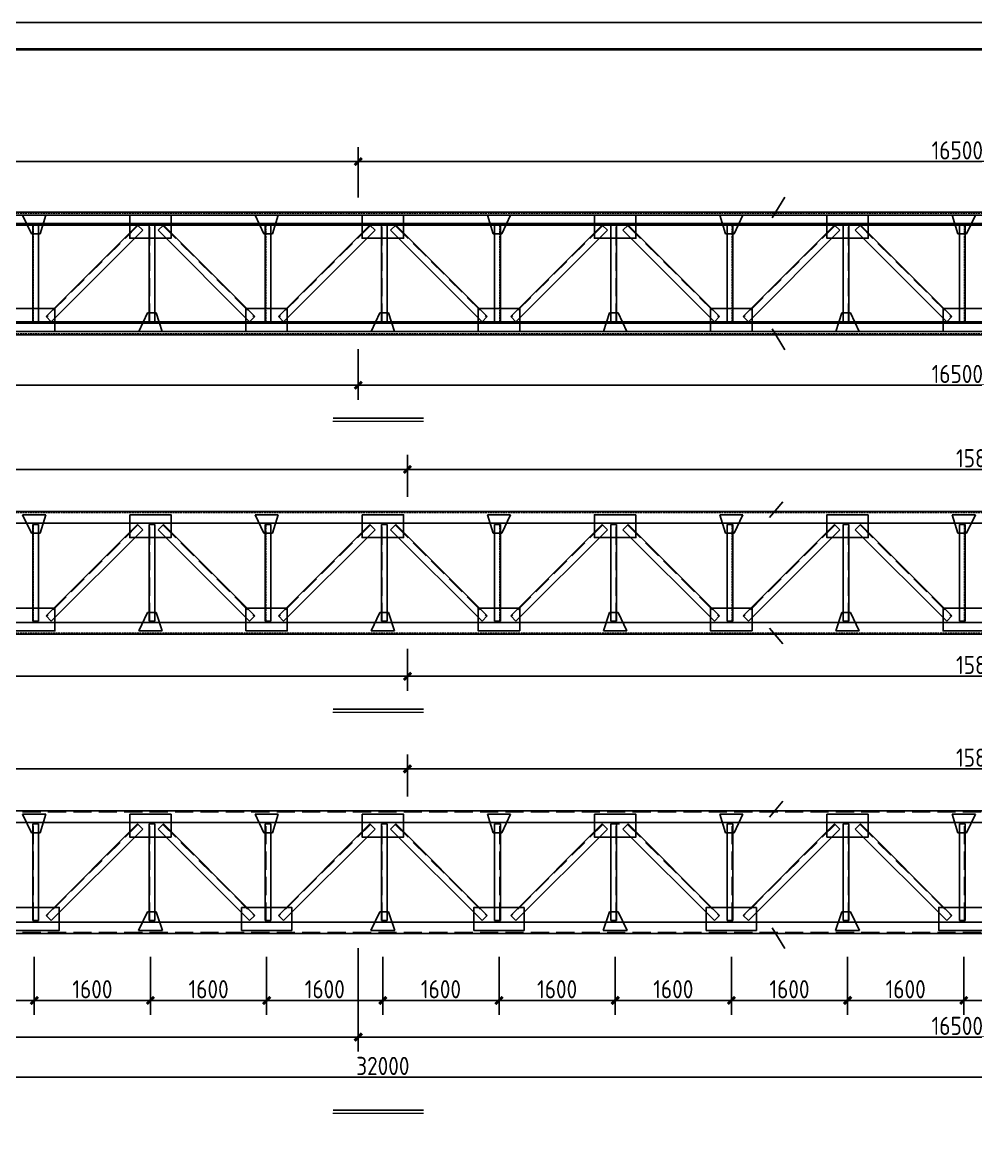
# Model space of a CAD drawing. Extents: x 23521 to 169118, y -86502 to 21244.
# Drawn here: x 83390 to 96513, y -70981 to -55461 of the extents above; entities that cross this region are included whole.
import ezdxf

# ---------------------------------------------------------------- set-up
doc = ezdxf.new("R2010")
doc.units = 0
doc.header["$LTSCALE"] = 1000
doc.header["$MEASUREMENT"] = 0
doc.linetypes.add('DASH', pattern=[0.35, 0.25, -0.1])
doc.layers.add('_TCH_MASK', color=7, linetype='Continuous')
doc.layers.add('PUB_TITLE', color=4, linetype='Continuous')
doc.styles.get("Standard").update_dxf_attribs({"font": 'gbenor.shx', "bigfont": 'gbcbig.shx'})
doc.dimstyles.get("Standard").update_dxf_attribs({"dimscale": 100, "dimtxt": 3.5, "dimasz": 1, "dimexe": 2.5, "dimexo": 3, "dimgap": 1.5, "dimtad": 1, "dimdec": 0, "dimzin": 0, "dimdsep": 46, "dimtxsty": 'Standard', "dimblk": 'ARCHTICK', "dimcen": 0.09, "dimadec": 0, "dimazin": 0, "dimtfac": 1, "dimtdec": 0, "dimtix": 1, "dimtmove": 2, "dimatfit": 3, "dimfxl": 1, "dimtolj": 1, "dimtzin": 0, "dimarcsym": 0})

# ---------------------------------------------------------------- blocks, each defined once
blk = doc.blocks.new('_ArchTick')
at = {"color": 0, "linetype": 'ByBlock', "const_width": 0.4}
blk.add_lwpolyline([(-0.5, -0.5), (0.5, 0.5)], dxfattribs=at)
blk = doc.blocks.new('*D22')
at = {"color": 0, "lineweight": -2}
for p, q in [((81952, -68329), (81952, -69129)), ((83552, -68329), (83552, -69129)), ((81952, -68929), (83552, -68929))]:
    blk.add_line(p, q, dxfattribs=at)
at = {"layer": 'Defpoints', "color": 0}
for p in [(81952, -68129), (83552, -68129), (83552, -68929)]:
    blk.add_point(p, dxfattribs=at)
at = {"color": 0, "lineweight": -2, "xscale": 100, "yscale": 100, "zscale": 100, "rotation": 180}
blk.add_blockref('_ArchTick', (81952, -68929), dxfattribs=at)
at = {"color": 0, "lineweight": -2, "xscale": 100, "yscale": 100, "zscale": 100}
blk.add_blockref('_ArchTick', (83552, -68929), dxfattribs=at)
at = {"color": 0, "insert": (82752, -68774), "char_height": 250, "attachment_point": 5}
blk.add_mtext('\\A1;1600', dxfattribs=at)
blk = doc.blocks.new('*D23')
at = {"color": 0, "lineweight": -2}
for p, q in [((83552, -68329), (83552, -69129)), ((85152, -68329), (85152, -69129)), ((83552, -68929), (85152, -68929))]:
    blk.add_line(p, q, dxfattribs=at)
at = {"layer": 'Defpoints', "color": 0}
for p in [(83552, -68129), (85152, -68129), (85152, -68929)]:
    blk.add_point(p, dxfattribs=at)
at = {"color": 0, "lineweight": -2, "xscale": 100, "yscale": 100, "zscale": 100, "rotation": 180}
blk.add_blockref('_ArchTick', (83552, -68929), dxfattribs=at)
at = {"color": 0, "lineweight": -2, "xscale": 100, "yscale": 100, "zscale": 100}
blk.add_blockref('_ArchTick', (85152, -68929), dxfattribs=at)
at = {"color": 0, "insert": (84352, -68774), "char_height": 250, "attachment_point": 5}
blk.add_mtext('\\A1;1600', dxfattribs=at)
blk = doc.blocks.new('*D24')
at = {"color": 0, "lineweight": -2}
for p, q in [((85152, -68329), (85152, -69129)), ((86752, -68329), (86752, -69129)), ((85152, -68929), (86752, -68929))]:
    blk.add_line(p, q, dxfattribs=at)
at = {"layer": 'Defpoints', "color": 0}
for p in [(85152, -68129), (86752, -68129), (86752, -68929)]:
    blk.add_point(p, dxfattribs=at)
at = {"color": 0, "lineweight": -2, "xscale": 100, "yscale": 100, "zscale": 100, "rotation": 180}
blk.add_blockref('_ArchTick', (85152, -68929), dxfattribs=at)
at = {"color": 0, "lineweight": -2, "xscale": 100, "yscale": 100, "zscale": 100}
blk.add_blockref('_ArchTick', (86752, -68929), dxfattribs=at)
at = {"color": 0, "insert": (85952, -68774), "char_height": 250, "attachment_point": 5}
blk.add_mtext('\\A1;1600', dxfattribs=at)
blk = doc.blocks.new('*D25')
at = {"color": 0, "lineweight": -2}
for p, q in [((86752, -68329), (86752, -69129)), ((88352, -68329), (88352, -69129)), ((86752, -68929), (88352, -68929))]:
    blk.add_line(p, q, dxfattribs=at)
at = {"layer": 'Defpoints', "color": 0}
for p in [(86752, -68129), (88352, -68129), (88352, -68929)]:
    blk.add_point(p, dxfattribs=at)
at = {"color": 0, "lineweight": -2, "xscale": 100, "yscale": 100, "zscale": 100, "rotation": 180}
blk.add_blockref('_ArchTick', (86752, -68929), dxfattribs=at)
at = {"color": 0, "lineweight": -2, "xscale": 100, "yscale": 100, "zscale": 100}
blk.add_blockref('_ArchTick', (88352, -68929), dxfattribs=at)
at = {"color": 0, "insert": (87552, -68774), "char_height": 250, "attachment_point": 5}
blk.add_mtext('\\A1;1600', dxfattribs=at)
blk = doc.blocks.new('*D26')
at = {"color": 0, "lineweight": -2}
for p, q in [((88352, -68329), (88352, -69129)), ((89952, -68329), (89952, -69129)), ((88352, -68929), (89952, -68929))]:
    blk.add_line(p, q, dxfattribs=at)
at = {"layer": 'Defpoints', "color": 0}
for p in [(88352, -68129), (89952, -68129), (89952, -68929)]:
    blk.add_point(p, dxfattribs=at)
at = {"color": 0, "lineweight": -2, "xscale": 100, "yscale": 100, "zscale": 100, "rotation": 180}
blk.add_blockref('_ArchTick', (88352, -68929), dxfattribs=at)
at = {"color": 0, "lineweight": -2, "xscale": 100, "yscale": 100, "zscale": 100}
blk.add_blockref('_ArchTick', (89952, -68929), dxfattribs=at)
at = {"color": 0, "insert": (89152, -68774), "char_height": 250, "attachment_point": 5}
blk.add_mtext('\\A1;1600', dxfattribs=at)
blk = doc.blocks.new('*D27')
at = {"color": 0, "lineweight": -2}
for p, q in [((89952, -68329), (89952, -69129)), ((91552, -68329), (91552, -69129)), ((89952, -68929), (91552, -68929))]:
    blk.add_line(p, q, dxfattribs=at)
at = {"layer": 'Defpoints', "color": 0}
for p in [(89952, -68129), (91552, -68129), (91552, -68929)]:
    blk.add_point(p, dxfattribs=at)
at = {"color": 0, "lineweight": -2, "xscale": 100, "yscale": 100, "zscale": 100, "rotation": 180}
blk.add_blockref('_ArchTick', (89952, -68929), dxfattribs=at)
at = {"color": 0, "lineweight": -2, "xscale": 100, "yscale": 100, "zscale": 100}
blk.add_blockref('_ArchTick', (91552, -68929), dxfattribs=at)
at = {"color": 0, "insert": (90752, -68774), "char_height": 250, "attachment_point": 5}
blk.add_mtext('\\A1;1600', dxfattribs=at)
blk = doc.blocks.new('*D28')
at = {"color": 0, "lineweight": -2}
for p, q in [((91552, -68329), (91552, -69129)), ((93152, -68329), (93152, -69129)), ((91552, -68929), (93152, -68929))]:
    blk.add_line(p, q, dxfattribs=at)
at = {"layer": 'Defpoints', "color": 0}
for p in [(91552, -68129), (93152, -68129), (93152, -68929)]:
    blk.add_point(p, dxfattribs=at)
at = {"color": 0, "lineweight": -2, "xscale": 100, "yscale": 100, "zscale": 100, "rotation": 180}
blk.add_blockref('_ArchTick', (91552, -68929), dxfattribs=at)
at = {"color": 0, "lineweight": -2, "xscale": 100, "yscale": 100, "zscale": 100}
blk.add_blockref('_ArchTick', (93152, -68929), dxfattribs=at)
at = {"color": 0, "insert": (92352, -68774), "char_height": 250, "attachment_point": 5}
blk.add_mtext('\\A1;1600', dxfattribs=at)
blk = doc.blocks.new('*D29')
at = {"color": 0, "lineweight": -2}
for p, q in [((93152, -68329), (93152, -69129)), ((94752, -68329), (94752, -69129)), ((93152, -68929), (94752, -68929))]:
    blk.add_line(p, q, dxfattribs=at)
at = {"layer": 'Defpoints', "color": 0}
for p in [(93152, -68129), (94752, -68129), (94752, -68929)]:
    blk.add_point(p, dxfattribs=at)
at = {"color": 0, "lineweight": -2, "xscale": 100, "yscale": 100, "zscale": 100, "rotation": 180}
blk.add_blockref('_ArchTick', (93152, -68929), dxfattribs=at)
at = {"color": 0, "lineweight": -2, "xscale": 100, "yscale": 100, "zscale": 100}
blk.add_blockref('_ArchTick', (94752, -68929), dxfattribs=at)
at = {"color": 0, "insert": (93952, -68774), "char_height": 250, "attachment_point": 5}
blk.add_mtext('\\A1;1600', dxfattribs=at)
blk = doc.blocks.new('*D30')
at = {"color": 0, "lineweight": -2}
for p, q in [((94752, -68329), (94752, -69129)), ((96352, -68329), (96352, -69129)), ((94752, -68929), (96352, -68929))]:
    blk.add_line(p, q, dxfattribs=at)
at = {"layer": 'Defpoints', "color": 0}
for p in [(94752, -68129), (96352, -68129), (96352, -68929)]:
    blk.add_point(p, dxfattribs=at)
at = {"color": 0, "lineweight": -2, "xscale": 100, "yscale": 100, "zscale": 100, "rotation": 180}
blk.add_blockref('_ArchTick', (94752, -68929), dxfattribs=at)
at = {"color": 0, "lineweight": -2, "xscale": 100, "yscale": 100, "zscale": 100}
blk.add_blockref('_ArchTick', (96352, -68929), dxfattribs=at)
at = {"color": 0, "insert": (95552, -68774), "char_height": 250, "attachment_point": 5}
blk.add_mtext('\\A1;1600', dxfattribs=at)
blk = doc.blocks.new('*D31')
at = {"color": 0, "lineweight": -2}
for p, q in [((96352, -68329), (96352, -69129)), ((97952, -68329), (97952, -69129)), ((96352, -68929), (97952, -68929))]:
    blk.add_line(p, q, dxfattribs=at)
at = {"layer": 'Defpoints', "color": 0}
for p in [(96352, -68129), (97952, -68129), (97952, -68929)]:
    blk.add_point(p, dxfattribs=at)
at = {"color": 0, "lineweight": -2, "xscale": 100, "yscale": 100, "zscale": 100, "rotation": 180}
blk.add_blockref('_ArchTick', (96352, -68929), dxfattribs=at)
at = {"color": 0, "lineweight": -2, "xscale": 100, "yscale": 100, "zscale": 100}
blk.add_blockref('_ArchTick', (97952, -68929), dxfattribs=at)
at = {"color": 0, "insert": (97152, -68774), "char_height": 250, "attachment_point": 5}
blk.add_mtext('\\A1;1600', dxfattribs=at)
blk = doc.blocks.new('*D36')
at = {"color": 0, "lineweight": -2}
for p, q in [((72352, -68329), (72352, -70186)), ((104352, -68329), (104352, -70186)), ((72352, -69986), (104352, -69986))]:
    blk.add_line(p, q, dxfattribs=at)
at = {"layer": 'Defpoints', "color": 0}
for p in [(72352, -68129), (104352, -68129), (104352, -69986)]:
    blk.add_point(p, dxfattribs=at)
at = {"color": 0, "lineweight": -2, "xscale": 100, "yscale": 100, "zscale": 100, "rotation": 180}
blk.add_blockref('_ArchTick', (72352, -69986), dxfattribs=at)
at = {"color": 0, "lineweight": -2, "xscale": 100, "yscale": 100, "zscale": 100}
blk.add_blockref('_ArchTick', (104352, -69986), dxfattribs=at)
at = {"color": 0, "insert": (88352, -69831), "char_height": 250, "attachment_point": 5}
blk.add_mtext('\\A1;32000', dxfattribs=at)
blk = doc.blocks.new('*D42')
at = {"color": 0, "lineweight": -2}
for p, q in [((72191, -66119), (72191, -65540)), ((88691, -66119), (88691, -65540)), ((72191, -65740), (88691, -65740))]:
    blk.add_line(p, q, dxfattribs=at)
at = {"layer": 'Defpoints', "color": 0}
for p in [(88691, -65740), (72191, -66319), (88691, -66319)]:
    blk.add_point(p, dxfattribs=at)
at = {"color": 0, "lineweight": -2, "xscale": 100, "yscale": 100, "zscale": 100, "rotation": 180}
blk.add_blockref('_ArchTick', (72191, -65740), dxfattribs=at)
at = {"color": 0, "lineweight": -2, "xscale": 100, "yscale": 100, "zscale": 100}
blk.add_blockref('_ArchTick', (88691, -65740), dxfattribs=at)
at = {"color": 0, "insert": (80441, -65585), "char_height": 250, "attachment_point": 5}
blk.add_mtext('\\A1;16500', dxfattribs=at)
blk = doc.blocks.new('*D43')
at = {"color": 0, "lineweight": -2}
for p, q in [((88691, -66119), (88691, -65540)), ((104513, -66119), (104513, -65540)), ((88691, -65740), (104513, -65740))]:
    blk.add_line(p, q, dxfattribs=at)
at = {"layer": 'Defpoints', "color": 0}
for p in [(104513, -65740), (88691, -66319), (104513, -66319)]:
    blk.add_point(p, dxfattribs=at)
at = {"color": 0, "lineweight": -2, "xscale": 100, "yscale": 100, "zscale": 100, "rotation": 180}
blk.add_blockref('_ArchTick', (88691, -65740), dxfattribs=at)
at = {"color": 0, "lineweight": -2, "xscale": 100, "yscale": 100, "zscale": 100}
blk.add_blockref('_ArchTick', (104513, -65740), dxfattribs=at)
at = {"color": 0, "insert": (96602, -65585), "char_height": 250, "attachment_point": 5}
blk.add_mtext('\\A1;15822', dxfattribs=at)
blk = doc.blocks.new('*D44')
at = {"color": 0, "lineweight": -2}
for p, q in [((88013, -68209), (88013, -69634)), ((104513, -68209), (104513, -69634)), ((104513, -69434), (88013, -69434))]:
    blk.add_line(p, q, dxfattribs=at)
at = {"layer": 'Defpoints', "color": 0}
for p in [(88013, -68009), (104513, -68009), (88013, -69434)]:
    blk.add_point(p, dxfattribs=at)
at = {"color": 0, "lineweight": -2, "xscale": 100, "yscale": 100, "zscale": 100, "rotation": 180}
blk.add_blockref('_ArchTick', (88013, -69434), dxfattribs=at)
at = {"color": 0, "lineweight": -2, "xscale": 100, "yscale": 100, "zscale": 100}
blk.add_blockref('_ArchTick', (104513, -69434), dxfattribs=at)
at = {"color": 0, "insert": (96263, -69279), "char_height": 250, "attachment_point": 5}
blk.add_mtext('\\A1;16500', dxfattribs=at)
blk = doc.blocks.new('*D45')
at = {"color": 0, "lineweight": -2}
for p, q in [((72191, -68209), (72191, -69634)), ((88013, -68209), (88013, -69634)), ((88013, -69434), (72191, -69434))]:
    blk.add_line(p, q, dxfattribs=at)
at = {"layer": 'Defpoints', "color": 0}
for p in [(72191, -68009), (88013, -68009), (72191, -69434)]:
    blk.add_point(p, dxfattribs=at)
at = {"color": 0, "lineweight": -2, "xscale": 100, "yscale": 100, "zscale": 100, "rotation": 180}
blk.add_blockref('_ArchTick', (72191, -69434), dxfattribs=at)
at = {"color": 0, "lineweight": -2, "xscale": 100, "yscale": 100, "zscale": 100}
blk.add_blockref('_ArchTick', (88013, -69434), dxfattribs=at)
at = {"color": 0, "insert": (80102, -69279), "char_height": 250, "attachment_point": 5}
blk.add_mtext('\\A1;15822', dxfattribs=at)
blk = doc.blocks.new('新块')
at = {"layer": 'PUB_TITLE'}
blk.add_lwpolyline([(-47560, 0), (0, 0), (0, 33640), (-47560, 33640)], close=True, dxfattribs=at)
at = {"layer": 'PUB_TITLE', "const_width": 40}
blk.add_lwpolyline([(-46560, 400), (-400, 400), (-400, 33240), (-46560, 33240)], close=True, dxfattribs=at)
for tag, p in [('审定人', (-8147, 838)), ('校对', (-6621, 837)), ('工程名称', (-5026, 781)), ('阶段', (-810, 832)), ('审核人', (-8147, 641)), ('设计负责人', (-6745, 649)), ('图名', (-3347, 649)), ('日期', (-905, 632)), ('项目负责人', (-8228, 444)), ('设计人', (-6659, 447)), ('项目名称', (-5026, 479)), ('图号', (-1657, 502)), ('比例', (-810, 446))]:
    blk.add_attdef(tag, p, '', height=120)
blk = doc.blocks.new('*D111')
at = {"color": 0, "lineweight": -2}
for p, q in [((72191, -61995), (72191, -61416)), ((88691, -61995), (88691, -61416)), ((72191, -61616), (88691, -61616))]:
    blk.add_line(p, q, dxfattribs=at)
at = {"layer": 'Defpoints', "color": 0}
for p in [(88691, -61616), (72191, -62195), (88691, -62195)]:
    blk.add_point(p, dxfattribs=at)
at = {"color": 0, "lineweight": -2, "xscale": 100, "yscale": 100, "zscale": 100, "rotation": 180}
blk.add_blockref('_ArchTick', (72191, -61616), dxfattribs=at)
at = {"color": 0, "lineweight": -2, "xscale": 100, "yscale": 100, "zscale": 100}
blk.add_blockref('_ArchTick', (88691, -61616), dxfattribs=at)
at = {"color": 0, "insert": (80441, -61461), "char_height": 250, "attachment_point": 5}
blk.add_mtext('\\A1;16500', dxfattribs=at)
blk = doc.blocks.new('*D110')
at = {"color": 0, "lineweight": -2}
for p, q in [((88691, -61995), (88691, -61416)), ((104513, -61995), (104513, -61416)), ((88691, -61616), (104513, -61616))]:
    blk.add_line(p, q, dxfattribs=at)
at = {"layer": 'Defpoints', "color": 0}
for p in [(104513, -61616), (88691, -62195), (104513, -62195)]:
    blk.add_point(p, dxfattribs=at)
at = {"color": 0, "lineweight": -2, "xscale": 100, "yscale": 100, "zscale": 100, "rotation": 180}
blk.add_blockref('_ArchTick', (88691, -61616), dxfattribs=at)
at = {"color": 0, "lineweight": -2, "xscale": 100, "yscale": 100, "zscale": 100}
blk.add_blockref('_ArchTick', (104513, -61616), dxfattribs=at)
at = {"color": 0, "insert": (96602, -61461), "char_height": 250, "attachment_point": 5}
blk.add_mtext('\\A1;15822', dxfattribs=at)
blk = doc.blocks.new('*D112')
at = {"color": 0, "lineweight": -2}
for p, q in [((72191, -64085), (72191, -64664)), ((88691, -64085), (88691, -64664)), ((72191, -64464), (88691, -64464))]:
    blk.add_line(p, q, dxfattribs=at)
at = {"layer": 'Defpoints', "color": 0}
for p in [(72191, -63885), (88691, -63885), (88691, -64464)]:
    blk.add_point(p, dxfattribs=at)
at = {"color": 0, "lineweight": -2, "xscale": 100, "yscale": 100, "zscale": 100, "rotation": 180}
blk.add_blockref('_ArchTick', (72191, -64464), dxfattribs=at)
at = {"color": 0, "lineweight": -2, "xscale": 100, "yscale": 100, "zscale": 100}
blk.add_blockref('_ArchTick', (88691, -64464), dxfattribs=at)
at = {"color": 0, "insert": (80441, -64309), "char_height": 250, "attachment_point": 5}
blk.add_mtext('\\A1;16500', dxfattribs=at)
blk = doc.blocks.new('*D113')
at = {"color": 0, "lineweight": -2}
for p, q in [((88691, -64085), (88691, -64664)), ((104513, -64085), (104513, -64664)), ((88691, -64464), (104513, -64464))]:
    blk.add_line(p, q, dxfattribs=at)
at = {"layer": 'Defpoints', "color": 0}
for p in [(88691, -63885), (104513, -63885), (104513, -64464)]:
    blk.add_point(p, dxfattribs=at)
at = {"color": 0, "lineweight": -2, "xscale": 100, "yscale": 100, "zscale": 100, "rotation": 180}
blk.add_blockref('_ArchTick', (88691, -64464), dxfattribs=at)
at = {"color": 0, "lineweight": -2, "xscale": 100, "yscale": 100, "zscale": 100}
blk.add_blockref('_ArchTick', (104513, -64464), dxfattribs=at)
at = {"color": 0, "insert": (96602, -64309), "char_height": 250, "attachment_point": 5}
blk.add_mtext('\\A1;15822', dxfattribs=at)
blk = doc.blocks.new('*D114')
at = {"color": 0, "lineweight": -2}
for p, q in [((88013, -59961), (88013, -60655)), ((104513, -59961), (104513, -60655)), ((104513, -60455), (88013, -60455))]:
    blk.add_line(p, q, dxfattribs=at)
at = {"layer": 'Defpoints', "color": 0}
for p in [(88013, -59761), (104513, -59761), (88013, -60455)]:
    blk.add_point(p, dxfattribs=at)
at = {"color": 0, "lineweight": -2, "xscale": 100, "yscale": 100, "zscale": 100, "rotation": 180}
blk.add_blockref('_ArchTick', (88013, -60455), dxfattribs=at)
at = {"color": 0, "lineweight": -2, "xscale": 100, "yscale": 100, "zscale": 100}
blk.add_blockref('_ArchTick', (104513, -60455), dxfattribs=at)
at = {"color": 0, "insert": (96263, -60300), "char_height": 250, "attachment_point": 5}
blk.add_mtext('\\A1;16500', dxfattribs=at)
blk = doc.blocks.new('*D115')
at = {"color": 0, "lineweight": -2}
for p, q in [((72191, -59961), (72191, -60655)), ((88013, -59961), (88013, -60655)), ((88013, -60455), (72191, -60455))]:
    blk.add_line(p, q, dxfattribs=at)
at = {"layer": 'Defpoints', "color": 0}
for p in [(72191, -59761), (88013, -59761), (72191, -60455)]:
    blk.add_point(p, dxfattribs=at)
at = {"color": 0, "lineweight": -2, "xscale": 100, "yscale": 100, "zscale": 100, "rotation": 180}
blk.add_blockref('_ArchTick', (72191, -60455), dxfattribs=at)
at = {"color": 0, "lineweight": -2, "xscale": 100, "yscale": 100, "zscale": 100}
blk.add_blockref('_ArchTick', (88013, -60455), dxfattribs=at)
at = {"color": 0, "insert": (80102, -60300), "char_height": 250, "attachment_point": 5}
blk.add_mtext('\\A1;15822', dxfattribs=at)
blk = doc.blocks.new('*D116')
at = {"color": 0, "lineweight": -2}
for p, q in [((88013, -57871), (88013, -57176)), ((104513, -57871), (104513, -57176)), ((104513, -57376), (88013, -57376))]:
    blk.add_line(p, q, dxfattribs=at)
at = {"layer": 'Defpoints', "color": 0}
for p in [(88013, -57376), (88013, -58071), (104513, -58071)]:
    blk.add_point(p, dxfattribs=at)
at = {"color": 0, "lineweight": -2, "xscale": 100, "yscale": 100, "zscale": 100, "rotation": 180}
blk.add_blockref('_ArchTick', (88013, -57376), dxfattribs=at)
at = {"color": 0, "lineweight": -2, "xscale": 100, "yscale": 100, "zscale": 100}
blk.add_blockref('_ArchTick', (104513, -57376), dxfattribs=at)
at = {"color": 0, "insert": (96263, -57221), "char_height": 250, "attachment_point": 5}
blk.add_mtext('\\A1;16500', dxfattribs=at)
blk = doc.blocks.new('*D117')
at = {"color": 0, "lineweight": -2}
for p, q in [((72191, -57871), (72191, -57176)), ((88013, -57871), (88013, -57176)), ((88013, -57376), (72191, -57376))]:
    blk.add_line(p, q, dxfattribs=at)
at = {"layer": 'Defpoints', "color": 0}
for p in [(72191, -57376), (72191, -58071), (88013, -58071)]:
    blk.add_point(p, dxfattribs=at)
at = {"color": 0, "lineweight": -2, "xscale": 100, "yscale": 100, "zscale": 100, "rotation": 180}
blk.add_blockref('_ArchTick', (72191, -57376), dxfattribs=at)
at = {"color": 0, "lineweight": -2, "xscale": 100, "yscale": 100, "zscale": 100}
blk.add_blockref('_ArchTick', (88013, -57376), dxfattribs=at)
at = {"color": 0, "insert": (80102, -57221), "char_height": 250, "attachment_point": 5}
blk.add_mtext('\\A1;15822', dxfattribs=at)

msp = doc.modelspace()

# ---------------------------------------------------------------- linework, layer by layer
at = {"color": 4}
for p, q in [((93711.3, -58152.3), (93888.1, -57863.9)), ((93711.3, -59678.7), (93888.1, -59967.2)), ((93677.2, -62278.5), (93862.7, -62061.2)), ((93677.2, -63800.8), (93862.7, -64018)), ((93677.2, -66402.6), (93862.7, -66185.3)), ((93711.3, -67926.9), (93888.1, -68215.4))]:
    msp.add_line(p, q, dxfattribs=at)
at = {"color": 3}
for p, q in [((72190.6, -58070.5), (104512.6, -58070.5)), ((83391.6, -58115.5), (83711.6, -58115.5)), ((83391.6, -58115.5), (83511.6, -58370.5)), ((83631.6, -58370.5), (83711.6, -58115.5)), ((86591.6, -58115.5), (86911.6, -58115.5)), ((86591.6, -58115.5), (86711.6, -58370.5)), ((86831.6, -58370.5), (86911.6, -58115.5)), ((90111.6, -58115.5), (89791.6, -58115.5)), ((89871.6, -58370.5), (89791.6, -58115.5)), ((90111.6, -58115.5), (89991.6, -58370.5)), ((93311.6, -58115.5), (92991.6, -58115.5)), ((93071.6, -58370.5), (92991.6, -58115.5)), ((93311.6, -58115.5), (93191.6, -58370.5)), ((96511.6, -58115.5), (96191.6, -58115.5)), ((96271.6, -58370.5), (96191.6, -58115.5)), ((96511.6, -58115.5), (96391.6, -58370.5)), ((72190.6, -58230.5), (104512.6, -58230.5)), ((83531.6, -58250.5), (83611.6, -58250.5)), ((83531.6, -59580.5), (83531.6, -58250.5)), ((83611.6, -58250.5), (83611.6, -59580.5)), ((84974.2, -58250.5), (83715, -59509.8)), ((85044.9, -58321.2), (83785.7, -59580.5)), ((85044.9, -58321.2), (84974.2, -58250.5)), ((85131.6, -58250.5), (85211.6, -58250.5)), ((85258.3, -58321.2), (85329.1, -58250.5)), ((85258.3, -58321.2), (86517.6, -59580.5)), ((85329.1, -58250.5), (86588.3, -59509.8)), ((86731.6, -58250.5), (86811.6, -58250.5)), ((86731.6, -59580.5), (86731.6, -58250.5)), ((86811.6, -58250.5), (86811.6, -59580.5)), ((88174.2, -58250.5), (86915, -59509.8)), ((88244.9, -58321.2), (86985.7, -59580.5)), ((88244.9, -58321.2), (88174.2, -58250.5)), ((88331.6, -58250.5), (88411.6, -58250.5)), ((88458.3, -58321.2), (88529.1, -58250.5)), ((88458.3, -58321.2), (89717.6, -59580.5)), ((88529.1, -58250.5), (89788.3, -59509.8)), ((89971.6, -58250.5), (89891.6, -58250.5)), ((89891.6, -58250.5), (89891.6, -59580.5)), ((89971.6, -59580.5), (89971.6, -58250.5)), ((91374.2, -58250.5), (90115, -59509.8)), ((91444.9, -58321.2), (90185.7, -59580.5)), ((91444.9, -58321.2), (91374.2, -58250.5)), ((91571.6, -58250.5), (91491.6, -58250.5)), ((91658.3, -58321.2), (91729.1, -58250.5)), ((91658.3, -58321.2), (92917.6, -59580.5)), ((91729.1, -58250.5), (92988.3, -59509.8)), ((93171.6, -58250.5), (93091.6, -58250.5)), ((93091.6, -58250.5), (93091.6, -59580.5)), ((93171.6, -59580.5), (93171.6, -58250.5)), ((94574.2, -58250.5), (93315, -59509.8)), ((94644.9, -58321.2), (93385.7, -59580.5)), ((94644.9, -58321.2), (94574.2, -58250.5)), ((94771.6, -58250.5), (94691.6, -58250.5)), ((94858.3, -58321.2), (94929.1, -58250.5)), ((94858.3, -58321.2), (96117.6, -59580.5)), ((94929.1, -58250.5), (96188.3, -59509.8)), ((96371.6, -58250.5), (96291.6, -58250.5)), ((96291.6, -58250.5), (96291.6, -59580.5)), ((96371.6, -59580.5), (96371.6, -58250.5)), ((83631.6, -58370.5), (83511.6, -58370.5)), ((86831.6, -58370.5), (86711.6, -58370.5)), ((89871.6, -58370.5), (89991.6, -58370.5)), ((93071.6, -58370.5), (93191.6, -58370.5)), ((96271.6, -58370.5), (96391.6, -58370.5)), ((83531.6, -59580.5), (83611.6, -59580.5)), ((83785.7, -59580.5), (83715, -59509.8)), ((84991.6, -59715.5), (85111.6, -59460.5)), ((85231.6, -59460.5), (85111.6, -59460.5)), ((85131.6, -59580.5), (85211.6, -59580.5)), ((85231.6, -59460.5), (85311.6, -59715.5)), ((86517.6, -59580.5), (86588.3, -59509.8)), ((86731.6, -59580.5), (86811.6, -59580.5)), ((86985.7, -59580.5), (86915, -59509.8)), ((88191.6, -59715.5), (88311.6, -59460.5)), ((88431.6, -59460.5), (88311.6, -59460.5)), ((88331.6, -59580.5), (88411.6, -59580.5)), ((88431.6, -59460.5), (88511.6, -59715.5)), ((89717.6, -59580.5), (89788.3, -59509.8)), ((89971.6, -59580.5), (89891.6, -59580.5)), ((90185.6, -59580.5), (90114.9, -59509.8)), ((91471.6, -59460.5), (91391.6, -59715.5)), ((91471.6, -59460.5), (91591.6, -59460.5)), ((91571.6, -59580.5), (91491.6, -59580.5)), ((91711.6, -59715.5), (91591.6, -59460.5)), ((92917.6, -59580.5), (92988.3, -59509.8)), ((93171.6, -59580.5), (93091.6, -59580.5)), ((93385.6, -59580.5), (93314.9, -59509.8)), ((94671.6, -59460.5), (94591.6, -59715.5)), ((94671.6, -59460.5), (94791.6, -59460.5)), ((94771.6, -59580.5), (94691.6, -59580.5)), ((94911.6, -59715.5), (94791.6, -59460.5)), ((96117.6, -59580.5), (96188.3, -59509.8)), ((96371.6, -59580.5), (96291.6, -59580.5)), ((72190.6, -59600.5), (104512.6, -59600.5)), ((84991.6, -59715.5), (85311.6, -59715.5)), ((88191.6, -59715.5), (88511.6, -59715.5)), ((91711.6, -59715.5), (91391.6, -59715.5)), ((94911.6, -59715.5), (94591.6, -59715.5)), ((72190.6, -59760.5), (104512.6, -59760.5)), ((72190.6, -62194.6), (104512.6, -62194.6)), ((72190.6, -62354.6), (104512.6, -62354.6)), ((83391.6, -62239.6), (83711.6, -62239.6)), ((83391.6, -62239.6), (83511.6, -62494.6)), ((83531.6, -62374.6), (83611.6, -62374.6)), ((83531.6, -63704.6), (83531.6, -62374.6)), ((83611.6, -62374.6), (83611.6, -63704.6)), ((83631.6, -62494.6), (83711.6, -62239.6)), ((84974.2, -62374.6), (83715, -63633.9)), ((85044.9, -62445.3), (84974.2, -62374.6)), ((85131.6, -62374.6), (85211.6, -62374.6)), ((85258.3, -62445.3), (85329.1, -62374.6)), ((85329.1, -62374.6), (86588.3, -63633.9)), ((86591.6, -62239.6), (86911.6, -62239.6)), ((86591.6, -62239.6), (86711.6, -62494.6)), ((86731.6, -62374.6), (86811.6, -62374.6)), ((86731.6, -63704.6), (86731.6, -62374.6)), ((86811.6, -62374.6), (86811.6, -63704.6)), ((86831.6, -62494.6), (86911.6, -62239.6)), ((88174.2, -62374.6), (86915, -63633.9)), ((88244.9, -62445.3), (88174.2, -62374.6)), ((88331.6, -62374.6), (88411.6, -62374.6)), ((88458.3, -62445.3), (88529.1, -62374.6)), ((88529.1, -62374.6), (89788.3, -63633.9)), ((90111.6, -62239.6), (89791.6, -62239.6)), ((89871.6, -62494.6), (89791.6, -62239.6)), ((89971.6, -62374.6), (89891.6, -62374.6)), ((89891.6, -62374.6), (89891.6, -63704.6)), ((89971.6, -63704.6), (89971.6, -62374.6)), ((90111.6, -62239.6), (89991.6, -62494.6)), ((91374.2, -62374.6), (90115, -63633.9)), ((91444.9, -62445.3), (91374.2, -62374.6)), ((91571.6, -62374.6), (91491.6, -62374.6)), ((91658.3, -62445.3), (91729.1, -62374.6)), ((91729.1, -62374.6), (92988.3, -63633.9)), ((93311.6, -62239.6), (92991.6, -62239.6)), ((93071.6, -62494.6), (92991.6, -62239.6)), ((93171.6, -62374.6), (93091.6, -62374.6)), ((93091.6, -62374.6), (93091.6, -63704.6)), ((93171.6, -63704.6), (93171.6, -62374.6)), ((93311.6, -62239.6), (93191.6, -62494.6)), ((94574.2, -62374.6), (93315, -63633.9)), ((94644.9, -62445.3), (94574.2, -62374.6)), ((94771.6, -62374.6), (94691.6, -62374.6)), ((94858.3, -62445.3), (94929.1, -62374.6)), ((94929.1, -62374.6), (96188.3, -63633.9)), ((96511.6, -62239.6), (96191.6, -62239.6)), ((96271.6, -62494.6), (96191.6, -62239.6)), ((96371.6, -62374.6), (96291.6, -62374.6)), ((96291.6, -62374.6), (96291.6, -63704.6)), ((96371.6, -63704.6), (96371.6, -62374.6)), ((96511.6, -62239.6), (96391.6, -62494.6)), ((83631.6, -62494.6), (83511.6, -62494.6)), ((85044.9, -62445.3), (83785.7, -63704.6)), ((85258.3, -62445.3), (86517.6, -63704.6)), ((86831.6, -62494.6), (86711.6, -62494.6)), ((88244.9, -62445.3), (86985.7, -63704.6)), ((88458.3, -62445.3), (89717.6, -63704.6)), ((89871.6, -62494.6), (89991.6, -62494.6)), ((91444.9, -62445.3), (90185.7, -63704.6)), ((91658.3, -62445.3), (92917.6, -63704.6)), ((93071.6, -62494.6), (93191.6, -62494.6)), ((94644.9, -62445.3), (93385.7, -63704.6)), ((94858.3, -62445.3), (96117.6, -63704.6)), ((96271.6, -62494.6), (96391.6, -62494.6)), ((83785.7, -63704.6), (83715, -63633.9)), ((84991.6, -63839.6), (85111.6, -63584.6)), ((85231.6, -63584.6), (85111.6, -63584.6)), ((85231.6, -63584.6), (85311.6, -63839.6)), ((86517.6, -63704.6), (86588.3, -63633.9)), ((86985.7, -63704.6), (86915, -63633.9)), ((88191.6, -63839.6), (88311.6, -63584.6)), ((88431.6, -63584.6), (88311.6, -63584.6)), ((88431.6, -63584.6), (88511.6, -63839.6)), ((89717.6, -63704.6), (89788.3, -63633.9)), ((90185.6, -63704.6), (90114.9, -63633.9)), ((91471.6, -63584.6), (91391.6, -63839.6)), ((91471.6, -63584.6), (91591.6, -63584.6)), ((91711.6, -63839.6), (91591.6, -63584.6)), ((92917.6, -63704.6), (92988.3, -63633.9)), ((93385.6, -63704.6), (93314.9, -63633.9)), ((94671.6, -63584.6), (94591.6, -63839.6)), ((94671.6, -63584.6), (94791.6, -63584.6)), ((94911.6, -63839.6), (94791.6, -63584.6)), ((96117.6, -63704.6), (96188.3, -63633.9)), ((72190.6, -63724.6), (104512.6, -63724.6)), ((83531.6, -63704.6), (83611.6, -63704.6)), ((85131.6, -63704.6), (85211.6, -63704.6)), ((86731.6, -63704.6), (86811.6, -63704.6)), ((88331.6, -63704.6), (88411.6, -63704.6)), ((89971.6, -63704.6), (89891.6, -63704.6)), ((91571.6, -63704.6), (91491.6, -63704.6)), ((93171.6, -63704.6), (93091.6, -63704.6)), ((94771.6, -63704.6), (94691.6, -63704.6)), ((96371.6, -63704.6), (96291.6, -63704.6)), ((72190.6, -63884.6), (104512.6, -63884.6)), ((84991.6, -63839.6), (85311.6, -63839.6)), ((88191.6, -63839.6), (88511.6, -63839.6)), ((91711.6, -63839.6), (91391.6, -63839.6)), ((94911.6, -63839.6), (94591.6, -63839.6)), ((72190.6, -66318.7), (104512.6, -66318.7)), ((83391.6, -66363.7), (83711.6, -66363.7)), ((83391.6, -66363.7), (83511.6, -66618.7)), ((83631.6, -66618.7), (83711.6, -66363.7)), ((86591.6, -66363.7), (86911.6, -66363.7)), ((86591.6, -66363.7), (86711.6, -66618.7)), ((86831.6, -66618.7), (86911.6, -66363.7)), ((90111.6, -66363.7), (89791.6, -66363.7)), ((89871.6, -66618.7), (89791.6, -66363.7)), ((90111.6, -66363.7), (89991.6, -66618.7)), ((93311.6, -66363.7), (92991.6, -66363.7)), ((93071.6, -66618.7), (92991.6, -66363.7)), ((93311.6, -66363.7), (93191.6, -66618.7)), ((96511.6, -66363.7), (96191.6, -66363.7)), ((96271.6, -66618.7), (96191.6, -66363.7)), ((96511.6, -66363.7), (96391.6, -66618.7)), ((72190.6, -66478.7), (104512.6, -66478.7)), ((83531.6, -66498.7), (83611.6, -66498.7)), ((83531.6, -66498.7), (83611.6, -66498.7)), ((84974.2, -66498.7), (83715, -67758)), ((85044.9, -66569.4), (83785.7, -67828.7)), ((85044.9, -66569.4), (84974.2, -66498.7)), ((85131.6, -66498.7), (85211.6, -66498.7)), ((85131.6, -66498.7), (85211.6, -66498.7)), ((85258.3, -66569.4), (85329.1, -66498.7)), ((85258.3, -66569.4), (86517.6, -67828.7)), ((85329.1, -66498.7), (86588.3, -67758)), ((86731.6, -66498.7), (86811.6, -66498.7)), ((86731.6, -66498.7), (86811.6, -66498.7)), ((88174.2, -66498.7), (86915, -67758)), ((88244.9, -66569.4), (86985.7, -67828.7)), ((88244.9, -66569.4), (88174.2, -66498.7)), ((88331.6, -66498.7), (88411.6, -66498.7)), ((88331.6, -66498.7), (88411.6, -66498.7)), ((88458.3, -66569.4), (88529.1, -66498.7)), ((88458.3, -66569.4), (89717.6, -67828.7)), ((88529.1, -66498.7), (89788.3, -67758)), ((89971.6, -66498.7), (89891.6, -66498.7)), ((89971.6, -66498.7), (89891.6, -66498.7)), ((91374.2, -66498.7), (90115, -67758)), ((91444.9, -66569.4), (90185.7, -67828.7)), ((91444.9, -66569.4), (91374.2, -66498.7)), ((91571.6, -66498.7), (91491.6, -66498.7)), ((91571.6, -66498.7), (91491.6, -66498.7)), ((91531.6, -66498.7), (91611.6, -66498.7)), ((91658.3, -66569.4), (91729.1, -66498.7)), ((91658.3, -66569.4), (92917.6, -67828.7)), ((91729.1, -66498.7), (92988.3, -67758)), ((93171.6, -66498.7), (93091.6, -66498.7)), ((93171.6, -66498.7), (93091.6, -66498.7)), ((94574.2, -66498.7), (93315, -67758)), ((94644.9, -66569.4), (93385.7, -67828.7)), ((94644.9, -66569.4), (94574.2, -66498.7)), ((94771.6, -66498.7), (94691.6, -66498.7)), ((94771.6, -66498.7), (94691.6, -66498.7)), ((94858.3, -66569.4), (94929.1, -66498.7)), ((94858.3, -66569.4), (96117.6, -67828.7)), ((94929.1, -66498.7), (96188.3, -67758)), ((96371.6, -66498.7), (96291.6, -66498.7)), ((96371.6, -66498.7), (96291.6, -66498.7)), ((83631.6, -66618.7), (83511.6, -66618.7)), ((86831.6, -66618.7), (86711.6, -66618.7)), ((89871.6, -66618.7), (89991.6, -66618.7)), ((93071.6, -66618.7), (93191.6, -66618.7)), ((96271.6, -66618.7), (96391.6, -66618.7)), ((83785.7, -67828.7), (83715, -67758)), ((84986.6, -67963.7), (85111.6, -67708.7)), ((85111.6, -67708.7), (85231.6, -67708.7)), ((85231.6, -67708.7), (85316.6, -67963.7)), ((86517.6, -67828.7), (86588.3, -67758)), ((86985.7, -67828.7), (86915, -67758)), ((88186.6, -67963.7), (88311.6, -67708.7)), ((88311.6, -67708.7), (88431.6, -67708.7)), ((88431.6, -67708.7), (88516.6, -67963.7)), ((89717.6, -67828.7), (89788.3, -67758)), ((90185.7, -67828.7), (90115, -67758)), ((91471.6, -67708.7), (91386.6, -67963.7)), ((91591.6, -67708.7), (91471.6, -67708.7)), ((91716.6, -67963.7), (91591.6, -67708.7)), ((92917.6, -67828.7), (92988.3, -67758)), ((93385.7, -67828.7), (93315, -67758)), ((94671.6, -67708.7), (94586.6, -67963.7)), ((94791.6, -67708.7), (94671.6, -67708.7)), ((94916.6, -67963.7), (94791.6, -67708.7)), ((96117.6, -67828.7), (96188.3, -67758)), ((72190.6, -67848.7), (104512.6, -67848.7)), ((83531.6, -67828.7), (83611.6, -67828.7)), ((85316.6, -67963.7), (84986.6, -67963.7)), ((85131.6, -67828.7), (85211.6, -67828.7)), ((86731.6, -67828.7), (86811.6, -67828.7)), ((88516.6, -67963.7), (88186.6, -67963.7)), ((88331.6, -67828.7), (88411.6, -67828.7)), ((89971.6, -67828.7), (89891.6, -67828.7)), ((91386.6, -67963.7), (91716.6, -67963.7)), ((91571.6, -67828.7), (91491.6, -67828.7)), ((93171.6, -67828.7), (93091.6, -67828.7)), ((94586.6, -67963.7), (94916.6, -67963.7)), ((94771.6, -67828.7), (94691.6, -67828.7)), ((96371.6, -67828.7), (96291.6, -67828.7)), ((72190.6, -68008.7), (104512.6, -68008.7))]:
    msp.add_line(p, q, dxfattribs=at)
at = {"color": 3, "linetype": 'DASH', "ltscale": 0.1}
for p, q in [((72190.6, -58084.5), (104512.6, -58084.5)), ((83538.6, -59580.5), (83538.6, -58250.5)), ((86738.6, -59580.5), (86738.6, -58250.5)), ((89964.6, -59580.5), (89964.6, -58250.5)), ((93164.6, -59580.5), (93164.6, -58250.5)), ((96364.6, -59580.5), (96364.6, -58250.5)), ((72190.6, -59746.5), (104512.6, -59746.5)), ((72190.6, -62208.6), (104512.6, -62208.6)), ((83538.6, -63704.6), (83538.6, -62374.6)), ((86738.6, -63704.6), (86738.6, -62374.6)), ((89964.6, -63704.6), (89964.6, -62374.6)), ((93164.6, -63704.6), (93164.6, -62374.6)), ((96364.6, -63704.6), (96364.6, -62374.6)), ((72190.6, -63870.6), (104512.6, -63870.6))]:
    msp.add_line(p, q, dxfattribs=at)
at = {"color": 1}
for p, q in [((72190.6, -58115.5), (104431.6, -58115.5)), ((72190.6, -58250.5), (104431.6, -58250.5)), ((85131.6, -59580.5), (85131.6, -58250.5)), ((85211.6, -59580.5), (85211.6, -58250.5)), ((88331.6, -59580.5), (88331.6, -58250.5)), ((88411.6, -59580.5), (88411.6, -58250.5)), ((91491.6, -59580.5), (91491.6, -58250.5)), ((91571.6, -59580.5), (91571.6, -58250.5)), ((94691.6, -59580.5), (94691.6, -58250.5)), ((94771.6, -59580.5), (94771.6, -58250.5)), ((72190.6, -59580.5), (104431.6, -59580.5)), ((72190.6, -59715.5), (104431.6, -59715.5)), ((85131.6, -63704.6), (85131.6, -62374.6)), ((85211.6, -63704.6), (85211.6, -62374.6)), ((88331.6, -63704.6), (88331.6, -62374.6)), ((88411.6, -63704.6), (88411.6, -62374.6)), ((91491.6, -63704.6), (91491.6, -62374.6)), ((91571.6, -63704.6), (91571.6, -62374.6)), ((94691.6, -63704.6), (94691.6, -62374.6)), ((94771.6, -63704.6), (94771.6, -62374.6)), ((83531.6, -67828.7), (83531.6, -66498.7)), ((83611.6, -67828.7), (83611.6, -66498.7)), ((85131.6, -67828.7), (85131.6, -66498.7)), ((85211.6, -67828.7), (85211.6, -66498.7)), ((86731.6, -67828.7), (86731.6, -66498.7)), ((86811.6, -67828.7), (86811.6, -66498.7)), ((88331.6, -67828.7), (88331.6, -66498.7)), ((88411.6, -67828.7), (88411.6, -66498.7)), ((89891.6, -67828.7), (89891.6, -66498.7)), ((89971.6, -67828.7), (89971.6, -66498.7)), ((91491.6, -67828.7), (91491.6, -66498.7)), ((91571.6, -67828.7), (91571.6, -66498.7)), ((93091.6, -67828.7), (93091.6, -66498.7)), ((93171.6, -67828.7), (93171.6, -66498.7)), ((94691.6, -67828.7), (94691.6, -66498.7)), ((94771.6, -67828.7), (94771.6, -66498.7)), ((96291.6, -67828.7), (96291.6, -66498.7)), ((96371.6, -67828.7), (96371.6, -66498.7))]:
    msp.add_line(p, q, dxfattribs=at)
at = {"color": 3, "linetype": 'DASH'}
for p, q in [((84979.9, -58256.2), (83720.6, -59515.4)), ((85323.4, -58256.2), (86582.6, -59515.4)), ((88179.9, -58256.2), (86920.6, -59515.4)), ((88523.4, -58256.2), (89782.6, -59515.4)), ((91379.9, -58256.2), (90120.6, -59515.4)), ((91723.4, -58256.2), (92982.6, -59515.4)), ((94579.9, -58256.2), (93320.6, -59515.4)), ((94923.4, -58256.2), (96182.6, -59515.4)), ((84979.9, -62380.3), (83720.6, -63639.5)), ((85323.4, -62380.3), (86582.6, -63639.5)), ((88179.9, -62380.3), (86920.6, -63639.5)), ((88523.4, -62380.3), (89782.6, -63639.5)), ((91379.9, -62380.3), (90120.6, -63639.5)), ((91723.4, -62380.3), (92982.6, -63639.5)), ((94579.9, -62380.3), (93320.6, -63639.5)), ((94923.4, -62380.3), (96182.6, -63639.5)), ((72190.6, -66332.7), (104512.6, -66332.7)), ((84979.9, -66504.4), (83720.6, -67763.6)), ((85323.4, -66504.4), (86582.6, -67763.6)), ((88179.9, -66504.4), (86920.6, -67763.6)), ((88523.4, -66504.4), (89782.6, -67763.6)), ((91379.9, -66504.4), (90120.6, -67763.6)), ((91723.4, -66504.4), (92982.6, -67763.6)), ((94579.9, -66504.4), (93320.6, -67763.6)), ((94923.4, -66504.4), (96182.6, -67763.6)), ((72190.6, -67994.7), (104512.6, -67994.7))]:
    msp.add_line(p, q, dxfattribs=at)
at = {"color": 1, "linetype": 'DASH'}
for p, q in [((85138.6, -59580.5), (85138.6, -58250.5)), ((88338.6, -59580.5), (88338.6, -58250.5)), ((91564.6, -59580.5), (91564.6, -58250.5)), ((94764.6, -59580.5), (94764.6, -58250.5)), ((85138.6, -63704.6), (85138.6, -62374.6)), ((88338.6, -63704.6), (88338.6, -62374.6)), ((91564.6, -63704.6), (91564.6, -62374.6)), ((94764.6, -63704.6), (94764.6, -62374.6)), ((83538.6, -67828.7), (83538.6, -66498.7)), ((85138.6, -67828.7), (85138.6, -66498.7)), ((86738.6, -67828.7), (86738.6, -66498.7)), ((88338.6, -67828.7), (88338.6, -66498.7)), ((89964.6, -67828.7), (89964.6, -66498.7)), ((91564.6, -67828.7), (91564.6, -66498.7)), ((93164.6, -67828.7), (93164.6, -66498.7)), ((94764.6, -67828.7), (94764.6, -66498.7)), ((96364.6, -67828.7), (96364.6, -66498.7))]:
    msp.add_line(p, q, dxfattribs=at)
at = {"color": 3}
for points in [[(84866.6, -58115.5), (85436.6, -58115.5), (85436.6, -58430.5), (84866.6, -58430.5)], [(88066.6, -58115.5), (88636.6, -58115.5), (88636.6, -58430.5), (88066.6, -58430.5)], [(91836.6, -58115.5), (91266.6, -58115.5), (91266.6, -58430.5), (91836.6, -58430.5)], [(95036.6, -58115.5), (94466.6, -58115.5), (94466.6, -58430.5), (95036.6, -58430.5)], [(83266.6, -59715.5), (83836.6, -59715.5), (83836.6, -59400.5), (83266.6, -59400.5)], [(86466.6, -59715.5), (87036.6, -59715.5), (87036.6, -59400.5), (86466.6, -59400.5)], [(90236.6, -59715.5), (89666.6, -59715.5), (89666.6, -59400.5), (90236.6, -59400.5)], [(93436.6, -59715.5), (92866.6, -59715.5), (92866.6, -59400.5), (93436.6, -59400.5)], [(96636.6, -59715.5), (96066.6, -59715.5), (96066.6, -59400.5), (96636.6, -59400.5)], [(84866.6, -62239.6), (85436.6, -62239.6), (85436.6, -62554.6), (84866.6, -62554.6)], [(88066.6, -62239.6), (88636.6, -62239.6), (88636.6, -62554.6), (88066.6, -62554.6)], [(91836.6, -62239.6), (91266.6, -62239.6), (91266.6, -62554.6), (91836.6, -62554.6)], [(95036.6, -62239.6), (94466.6, -62239.6), (94466.6, -62554.6), (95036.6, -62554.6)], [(83266.6, -63839.6), (83836.6, -63839.6), (83836.6, -63524.6), (83266.6, -63524.6)], [(86466.6, -63839.6), (87036.6, -63839.6), (87036.6, -63524.6), (86466.6, -63524.6)], [(90236.6, -63839.6), (89666.6, -63839.6), (89666.6, -63524.6), (90236.6, -63524.6)], [(93436.6, -63839.6), (92866.6, -63839.6), (92866.6, -63524.6), (93436.6, -63524.6)], [(96636.6, -63839.6), (96066.6, -63839.6), (96066.6, -63524.6), (96636.6, -63524.6)], [(84866.6, -66363.7), (85436.6, -66363.7), (85436.6, -66678.7), (84866.6, -66678.7)], [(88066.6, -66363.7), (88636.6, -66363.7), (88636.6, -66678.7), (88066.6, -66678.7)], [(91266.6, -66363.7), (91836.6, -66363.7), (91836.6, -66678.7), (91266.6, -66678.7)], [(95036.6, -66363.7), (94466.6, -66363.7), (94466.6, -66678.7), (95036.6, -66678.7)], [(83206.6, -67648.7), (83896.6, -67648.7), (83896.6, -67963.7), (83206.6, -67963.7)], [(86406.6, -67648.7), (87096.6, -67648.7), (87096.6, -67963.7), (86406.6, -67963.7)], [(90296.6, -67648.7), (89606.6, -67648.7), (89606.6, -67963.7), (90296.6, -67963.7)], [(93496.6, -67648.7), (92806.6, -67648.7), (92806.6, -67963.7), (93496.6, -67963.7)], [(96696.6, -67648.7), (96006.6, -67648.7), (96006.6, -67963.7), (96696.6, -67963.7)]]:
    msp.add_lwpolyline(points, close=True, dxfattribs=at)
at = {"layer": '_TCH_MASK', "lineweight": 15}
for p, q in [((88911.9, -60954.5), (87664.7, -60954.5)), ((88911.9, -64963), (87664.7, -64963)), ((88911.9, -70485), (87664.7, -70485))]:
    msp.add_line(p, q, dxfattribs=at)
at = {"layer": '_TCH_MASK', "lineweight": 15, "const_width": 20}
for points in [[(87664.7, -60909.1), (88911.9, -60909.1)], [(87664.7, -64917.7), (88911.9, -64917.7)], [(87664.7, -70439.7), (88911.9, -70439.7)]]:
    msp.add_lwpolyline(points, dxfattribs=at)

# ---------------------------------------------------------------- block references
at = {"layer": '_TCH_MASK', "color": 0, "lineweight": 15, "xscale": 0.922749693500009, "yscale": 0.922749693500009, "zscale": 0.9227496934602566}
msp.add_blockref('新块', (110297.7, -86501.9), dxfattribs=at)

# ---------------------------------------------------------------- dimensions: what is measured, and where the dimension line sits
at = {"color": 4}
for base, p1, p2, picture, middle in [((72190.6, -57375.9), (88012.6, -58070.5), (72190.6, -58070.5), '*D117', (80101.6, -57220.9)), ((88012.6, -57375.9), (104512.6, -58070.5), (88012.6, -58070.5), '*D116', (96262.6, -57220.9)), ((72190.6, -60455.1), (88012.6, -59760.5), (72190.6, -59760.5), '*D115', (80101.6, -60300.1)), ((88012.6, -60455.1), (104512.6, -59760.5), (88012.6, -59760.5), '*D114', (96262.6, -60300.1)), ((72190.6, -69433.7), (88012.6, -68008.7), (72190.6, -68008.7), '*D45', (80101.6, -69278.7)), ((104351.6, -69985.6), (72351.6, -68128.7), (104351.6, -68128.7), '*D36', (88351.6, -69830.6)), ((83551.6, -68928.6), (81951.6, -68128.7), (83551.6, -68128.7), '*D22', (82751.6, -68773.6)), ((85151.6, -68928.6), (83551.6, -68128.7), (85151.6, -68128.7), '*D23', (84351.6, -68773.6)), ((86751.6, -68928.6), (85151.6, -68128.7), (86751.6, -68128.7), '*D24', (85951.6, -68773.6)), ((88351.6, -68928.6), (86751.6, -68128.7), (88351.6, -68128.7), '*D25', (87551.6, -68773.6)), ((88012.6, -69433.7), (104512.6, -68008.7), (88012.6, -68008.7), '*D44', (96262.6, -69278.7)), ((89951.6, -68928.6), (88351.6, -68128.7), (89951.6, -68128.7), '*D26', (89151.6, -68773.6)), ((91551.6, -68928.6), (89951.6, -68128.7), (91551.6, -68128.7), '*D27', (90751.6, -68773.6)), ((93151.6, -68928.6), (91551.6, -68128.7), (93151.6, -68128.7), '*D28', (92351.6, -68773.6)), ((94751.6, -68928.6), (93151.6, -68128.7), (94751.6, -68128.7), '*D29', (93951.6, -68773.6)), ((96351.6, -68928.6), (94751.6, -68128.7), (96351.6, -68128.7), '*D30', (95551.6, -68773.6)), ((97951.6, -68928.6), (96351.6, -68128.7), (97951.6, -68128.7), '*D31', (97151.6, -68773.6))]:
    dim = msp.add_linear_dim(base=base, p1=p1, p2=p2, dimstyle='Standard', override={"dimtxt": 2.5, "dimexe": 2, "dimexo": 2, "dimgap": 0.3}, dxfattribs=at)
    dim.commit()
    dim.dimension.update_dxf_attribs({"geometry": picture, "text_midpoint": middle})
for p1, p2, distance, picture, middle in [((72190.6, -62194.6), (88690.6, -62194.6), 579, '*D111', (80440.6, -61460.6)), ((72190.6, -63884.6), (88690.6, -63884.6), -579, '*D112', (80440.6, -64308.6)), ((72190.6, -66318.7), (88690.6, -66318.7), 579, '*D42', (80440.6, -65584.7))]:
    dim = msp.add_aligned_dim(p1=p1, p2=p2, distance=distance, dimstyle='Standard', override={"dimtxt": 2.5, "dimexe": 2, "dimexo": 2, "dimgap": 0.3}, dxfattribs=at)
    dim.commit()
    dim.dimension.update_dxf_attribs({"geometry": picture, "text_midpoint": middle})
for base, p1, p2, picture, middle in [((104512.6, -61615.6), (88690.6, -62194.6), (104512.6, -62194.6), '*D110', (96601.6, -61460.6)), ((104512.6, -64463.6), (88690.6, -63884.6), (104512.6, -63884.6), '*D113', (96601.6, -64308.6)), ((104512.6, -65739.7), (88690.6, -66318.7), (104512.6, -66318.7), '*D43', (96601.6, -65584.7))]:
    dim = msp.add_linear_dim(base=base, p1=p1, p2=p2, angle=180, dimstyle='Standard', override={"dimtxt": 2.5, "dimexe": 2, "dimexo": 2, "dimgap": 0.3}, dxfattribs=at)
    dim.commit()
    dim.dimension.update_dxf_attribs({"geometry": picture, "text_midpoint": middle})

doc.saveas('drawing.dxf')
